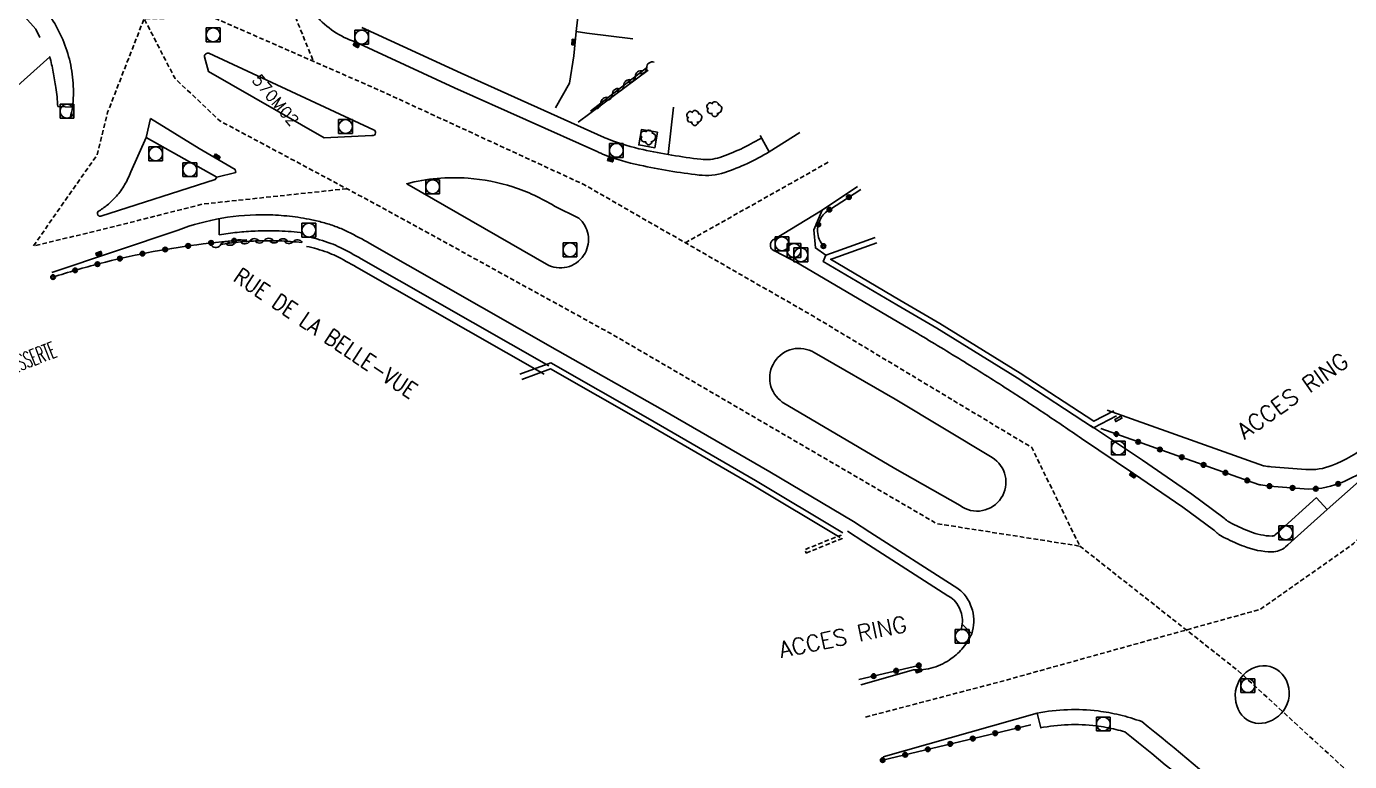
# Model space of a CAD drawing. Extents: x 154000 to 155000, y 119999 to 121001.
# Drawn here: x 154673.1 to 154816.1, y 120589.6 to 120668.9 of the extents above; entities that cross this region are included whole.
import ezdxf
from ezdxf.enums import TextEntityAlignment as Align

# ---------------------------------------------------------------- set-up
doc = ezdxf.new("R2010")
doc.units = 0
doc.header["$MEASUREMENT"] = 0
doc.linetypes.add('DASHED', pattern=[0.75, 0.5, -0.25])
doc.layers.get('0').update_dxf_attribs({"linetype": 'CONTINUOUS'})
for name, color, linetype in [('W0001', 6, 'DASHED'), ('W0008', 7, 'CONTINUOUS'), ('W0017', 7, 'CONTINUOUS'), ('W0100', 7, 'CONTINUOUS'), ('W0112', 1, 'DASHED'), ('W0120', 7, 'CONTINUOUS'), ('W0300', 7, 'CONTINUOUS'), ('W0302', 3, 'CONTINUOUS'), ('W0310', 3, 'CONTINUOUS'), ('W0322', 7, 'CONTINUOUS'), ('W0400', 7, 'CONTINUOUS'), ('W0420', 7, 'CONTINUOUS'), ('W0989', 7, 'CONTINUOUS'), ('W0991', 7, 'CONTINUOUS')]:
    doc.layers.add(name, color=color, linetype=linetype)
doc.styles.get("Standard").update_dxf_attribs({"font": 'romans.shx'})

# ---------------------------------------------------------------- blocks, each defined once
blk = doc.blocks.new('t322o')
at = {"color": 0, "linetype": 'Continuous'}
for radius in [0.25, 0.15]:
    blk.add_circle((0, 0), radius, dxfattribs=at)
blk = doc.blocks.new('T400')
for p, q in [((-0.15, 0.3), (0.15, 0.3)), ((-0.15, -0.25), (-0.15, 0.3)), ((-0.15, 0.15), (0.15, 0.15)), ((-0.15, 0), (0.15, 0)), ((0.15, 0.3), (0.15, -0.25)), ((-0.15, -0.15), (0.15, -0.15)), ((-0.15, -0.25), (-0.15, -0.3)), ((-0.15, -0.3), (0.15, -0.3)), ((0.15, -0.3), (0.15, -0.25))]:
    blk.add_line(p, q)
blk = doc.blocks.new('T420')
for p, q in [((0.75, 0.75), (-0.75, 0.75)), ((-0.75, 0.75), (-0.75, -0.75)), ((0.75, 0.75), (0.75, -0.75)), ((0.75, -0.75), (-0.75, -0.75))]:
    blk.add_line(p, q)
blk.add_ellipse((0, 0), major_axis=(-0.53, 0.53), ratio=1, start_param=3.926991, end_param=10.210176)
blk = doc.blocks.new('t310o')
at = {"color": 0, "linetype": 'Continuous'}
for centre, start, end in [((-0.5, 0.38), 216.8699, 323.1304), ((0.5, -0.37), 36.8699, 143.1303)]:
    blk.add_arc(centre, 0.625, start, end, dxfattribs=at)
blk = doc.blocks.new('T300')
for p, q in [((-0.8, 0.51), (-0.86, 0.34)), ((-0.86, 0.34), (-0.86, 0.17)), ((-0.86, 0.17), (-0.74, 0.06)), ((-0.69, 0.63), (-0.8, 0.51)), ((-0.8, -0.06), (-0.74, 0.06)), ((-0.74, 0.06), (-0.69, 0.11)), ((-0.57, 0.69), (-0.69, 0.63)), ((-0.46, 0.69), (-0.57, 0.69)), ((-0.29, 0.63), (-0.46, 0.69)), ((-0.29, 0.63), (-0.17, 0.74)), ((-0.23, 0.57), (-0.29, 0.63)), ((-0.17, 0.74), (-0.06, 0.8)), ((-0.06, 0.8), (0.06, 0.8)), ((0.06, 0.8), (0.23, 0.74)), ((0.23, 0.74), (0.34, 0.63)), ((0.34, 0.63), (0.4, 0.51)), ((0.46, 0.46), (0.34, 0.46)), ((0.4, 0.51), (0.4, 0.46)), ((0.57, 0.4), (0.46, 0.46)), ((0.57, 0.4), (0.69, 0.29)), ((0.69, 0.29), (0.74, 0.17)), ((0.74, 0.06), (0.69, -0.17)), ((0.74, 0.17), (0.74, 0.06)), ((-0.8, -0.17), (-0.8, -0.06)), ((-0.8, -0.23), (-0.8, -0.17)), ((-0.74, -0.34), (-0.8, -0.23)), ((-0.69, -0.4), (-0.74, -0.34)), ((-0.51, -0.46), (-0.69, -0.4)), ((-0.4, -0.46), (-0.51, -0.46)), ((-0.4, -0.46), (-0.34, -0.46)), ((-0.34, -0.46), (-0.34, -0.4)), ((-0.34, -0.51), (-0.34, -0.46)), ((-0.29, -0.63), (-0.34, -0.51)), ((-0.17, -0.74), (-0.29, -0.63)), ((-0.06, -0.8), (-0.17, -0.74)), ((0.06, -0.8), (-0.06, -0.8)), ((0.17, -0.74), (0.06, -0.8)), ((0.23, -0.69), (0.17, -0.74)), ((0.29, -0.46), (0.23, -0.46)), ((0.29, -0.63), (0.23, -0.69)), ((0.46, -0.4), (0.29, -0.46)), ((0.34, -0.51), (0.29, -0.63)), ((0.34, -0.51), (0.34, -0.46)), ((0.57, -0.34), (0.46, -0.4)), ((0.63, -0.29), (0.57, -0.34)), ((0.69, -0.17), (0.63, -0.29))]:
    blk.add_line(p, q)

msp = doc.modelspace()

# ---------------------------------------------------------------- linework, layer by layer
at = {"layer": 'W0001'}
msp.add_lwpolyline([(154430.23, 120593.95), (154434.59, 120598.34, -0.021075), (154449.16, 120612.73, -0.046344), (154467.4, 120626.63, -0.088592), (154495.42, 120639.63, -0.060159), (154524.05, 120642.92, -0.020014), (154555.72, 120642.08, -0.000626), (154581.06, 120641.34, 0.227227), (154596.02, 120647.53, -0.000301), (154657.42, 120712.29, -0.005886), (154668.59, 120724.06, -0.001405), (154698.52, 120755.84, -0.085105), (154710.91, 120765.34, 0.003961), (154738.96, 120781.47, 0.001192), (154762.56, 120795.05), (154782.76, 120806.68, 0.06725), (154787.92, 120810.35), (154793.47, 120816.02), (154812.05, 120835.44), (154821.95, 120845.85)], format="xyb", dxfattribs=at)
at = {"layer": 'W0001', "flags": 128}
for points in [[(154810.75, 120767.15), (154778.97, 120743.03), (154744.35, 120716.75), (154717.6, 120696.59), (154701.78, 120683.75), (154700.63, 120679.22), (154700.56, 120673.96), (154704.15, 120665.15)], [(154707.75, 120651.4), (154692.22, 120649.75), (154681.18, 120646.96), (154673.89, 120645.22), (154680.78, 120655.07), (154681.91, 120659.65), (154685.85, 120669.76), (154693.35, 120669.88), (154711.48, 120661.94), (154733.3, 120651.89), (154758.1, 120637.67), (154781.77, 120623.45), (154786.95, 120612.82), (154771.48, 120615.25), (154736.53, 120635.62), (154711.35, 120649.48), (154694.05, 120658.72), (154689.19, 120663.3), (154685.85, 120669.76), (154665.61, 120685.83)], [(154759.78, 120654.26), (154744.33, 120645.57)], [(154763.8, 120594.36), (154778.74, 120598.28), (154806.43, 120605.99), (154816.54, 120613.09), (154827.32, 120624.1)], [(154786.95, 120612.82), (154804.08, 120599.35), (154827.23, 120578.09), (154838.19, 120575.41), (154877.47, 120532.51), (154921.91, 120482.84), (154957.74, 120444.18), (154975.97, 120424.2), (154978.66, 120413.2), (154962.83, 120419.2), (154945.25, 120436.43), (154920.01, 120464.38), (154867.33, 120523.06), (154827.97, 120567.07), (154827.23, 120578.09)]]:
    msp.add_lwpolyline(points, dxfattribs=at)
at = {"layer": 'W0008', "flags": 128}
for points in [[(154756.69, 120657.46), (154753.37, 120655.38, -0.057112), (154748.58, 120653.16, -0.109179), (154745.81, 120652.88, -0.024373), (154739.4, 120653.94, -0.038874), (154735.49, 120655.11, -0.004966), (154735.09, 120655.27, -0.008479), (154734.86, 120655.37), (154719.4, 120662.31), (154708.66, 120667.25, -0.133837), (154704.43, 120670.09, -0.133837), (154702.23, 120674.7, -0.082265), (154702.17, 120677.86, -0.082265), (154703.15, 120680.88, -0.024505), (154703.8, 120681.88, -0.024505), (154704.54, 120682.8, -0.020674), (154705.24, 120683.52, -0.020674), (154706, 120684.18), (154737.06, 120707.79), (154738.09, 120708.61), (154773.81, 120735.84), (154777.53, 120738.6), (154778.18, 120739.12), (154813.17, 120765.73)], [(154661.6, 120684.68), (154668.17, 120678.19), (154675.67, 120670.04, -0.044641), (154676.93, 120667.81, -0.044641), (154677.78, 120665.38, -0.045236), (154678.18, 120662.81, -0.045236), (154678.12, 120660.21, -0.019989), (154677.88, 120659.08, -0.019989)], [(154824.97, 120626.79), (154813.69, 120616.78), (154809.44, 120612.96), (154809.19, 120612.74, -0.184144), (154807.7, 120612.2, -0.092528), (154804.68, 120612.8, -0.014326), (154802.71, 120613.67, -0.037478), (154801.99, 120614.07, -0.039334), (154801.74, 120614.27, 0.027357), (154801.4, 120614.56), (154798.07, 120617.03), (154792.76, 120620.67), (154787.14, 120624.43, 0.004096), (154783.2, 120627.11, 0.004096), (154779.21, 120629.72, 0.005125), (154774.16, 120632.9, 0.005125), (154769.05, 120635.98), (154756.38, 120643.43), (154754.03, 120644.66, -0.175655), (154753.64, 120644.93, -0.175655), (154753.53, 120645.39, -0.136353), (154753.66, 120645.74, -0.136353), (154753.96, 120645.96), (154759.11, 120649.09), (154762.94, 120651.63)], [(154675.88, 120642.37), (154689.54, 120646.94, -0.047294), (154694.26, 120648.22, -0.047294), (154699.14, 120648.59, -0.023465), (154701.57, 120648.43, -0.023465), (154703.97, 120648.05, -0.019087), (154705.34, 120647.71, -0.019087), (154706.67, 120647.28, -0.027223), (154707.88, 120646.75, -0.013414), (154710.24, 120645.49), (154730.53, 120633.93), (154741.87, 120627.52), (154753.46, 120620.83), (154762.51, 120615.47), (154764.27, 120614.33), (154773.38, 120608.49), (154773.67, 120608.3, -0.099364), (154774.68, 120607.34, -0.086357), (154775.35, 120605.89, -0.073859), (154775.5, 120604.62, -0.073859), (154775.28, 120603.36, -0.066178), (154774.35, 120601.87, -0.066178), (154773.07, 120600.67, -0.081995), (154771.12, 120599.72, -0.081995), (154768.98, 120599.45), (154763.3, 120597.85)], [(154809.18, 120595.39, 0.274102), (154809.07, 120598.68, 0.307999), (154806.32, 120599.85, 0.251265), (154804.01, 120597.96, 0.240227), (154804.25, 120594.86, 0.289838), (154806.63, 120593.69, 0.245195), (154809.18, 120595.39)], [(154765.72, 120590.08), (154782.35, 120594.78, -0.039628), (154785.63, 120595.16, -0.039628), (154788.92, 120595.02, -0.028104), (154791.23, 120594.6, -0.030354), (154793.65, 120593.87, -0.010425), (154804.68, 120584.66, -0.017865), (154810.88, 120578.87, -0.008384), (154822.02, 120567.31, 0.03209), (154825.07, 120564.42, 0.011647), (154825.16, 120564.35, -0.048371), (154825.18, 120564.33), (154851.54, 120534.98), (154884.81, 120497.79), (154907.54, 120472.32), (154919.71, 120458.64), (154921.66, 120456.46, -0.066729), (154922.68, 120455.12, -0.066729), (154923.32, 120453.57, -0.035712), (154923.48, 120452.68, -0.035712), (154923.52, 120451.78)]]:
    msp.add_lwpolyline(points, format="xyb", dxfattribs=at)
msp.add_lwpolyline([(154730.31, 120660.15), (154731.82, 120662.79), (154732.27, 120665.75), (154732.54, 120668.36), (154737.06, 120707.79)], dxfattribs=at)
for points in [[(154710.65, 120657.76), (154692.83, 120666.04, 0.126581), (154692.63, 120666.02, 0.126581), (154692.47, 120665.91, 0.096631), (154692.39, 120665.78, 0.096631), (154692.36, 120665.63), (154692.81, 120664.05), (154705.31, 120656.89), (154710.47, 120657.14, 0.218786), (154710.74, 120657.19, 0.218786), (154710.87, 120657.43, 0.169658), (154710.82, 120657.63, 0.169658)], [(154686.56, 120659), (154691.79, 120655.74), (154695.68, 120653.48), (154695.75, 120653.17), (154693.71, 120652.65), (154693.54, 120652.4), (154681.17, 120648.43, -0.143284), (154681, 120648.45, -0.143284), (154680.86, 120648.56, -0.226899), (154680.82, 120648.83, -0.226899), (154681.01, 120649.02, 0.037168), (154681.99, 120649.74, 0.037168), (154682.86, 120650.59, 0.046629), (154683.75, 120651.83, 0.046629), (154684.4, 120653.21), (154686.06, 120656.94)], [(154729.59, 120643.11), (154714.23, 120651.94, -0.040654), (154717.51, 120652.51, -0.040654), (154720.85, 120652.54, -0.060435), (154725.7, 120651.6, -0.060435), (154730.19, 120649.52), (154732.82, 120648.22, -0.17131), (154733.82, 120646.45, -0.17131), (154733.49, 120644.44, -0.187222), (154731.8, 120643.02, -0.187222)], [(154774.01, 120617.21), (154766.98, 120621.2), (154754.81, 120628.37, -0.194405), (154753.51, 120630.36, -0.194405), (154753.96, 120632.71, -0.194232), (154755.91, 120634.08, -0.194232), (154758.26, 120633.71), (154766.99, 120628.7), (154777.47, 120622.37, -0.202909), (154778.89, 120620.41, -0.202909), (154778.47, 120618.02, -0.207106), (154776.42, 120616.65, -0.207106)]]:
    msp.add_lwpolyline(points, format="xyb", close=True, dxfattribs=at)
at = {"layer": 'W0017'}
for p, q in [((154740.31, 120664.19), (154732.74, 120658.57)), ((154742.47, 120655.09), (154743.04, 120660.22)), ((154693.71, 120652.65), (154686.06, 120656.94)), ((154753.37, 120655.38), (154752.41, 120657.14)), ((154813.69, 120616.78), (154812.52, 120618.03)), ((154774.25, 120604.4), (154775.28, 120603.36)), ((154782.35, 120594.78), (154782.73, 120593.2))]:
    msp.add_line(p, q, dxfattribs=at)
at = {"layer": 'W0017', "flags": 128}
for points in [[(154664.34, 120675.5), (154666.53, 120677.54), (154668.65, 120675.28), (154669.23, 120674.48), (154669.05, 120674.35), (154674.15, 120668.64), (154674.58, 120667.71)], [(154732.54, 120668.36), (154733.7, 120668.21), (154738.66, 120667.57)], [(154759.51, 120644.23), (154758.39, 120645.01), (154758.22, 120646.95), (154759.11, 120649.09)]]:
    msp.add_lwpolyline(points, dxfattribs=at)
for points in [[(154709.38, 120668.81), (154720.11, 120663.88), (154735.56, 120656.94, 0.008479), (154735.74, 120656.86, 0.004966), (154736.11, 120656.71, 0.038874), (154739.76, 120655.62, 0.024373), (154746, 120654.58, 0.109179), (154748.04, 120654.79, 0.057112), (154752.47, 120656.84)], [(154670.79, 120661.29), (154675.66, 120665.65, -0.013137), (154676.03, 120664, -0.013137), (154676.31, 120662.32, -0.007951), (154676.44, 120661.31, -0.007951), (154676.53, 120660.28), (154678.12, 120660.21)], [(154703.03, 120646.65, 0.01966), (154700.44, 120646.84, 0.01966), (154697.86, 120646.83, 0.01484), (154695.91, 120646.69, 0.01484), (154693.97, 120646.43), (154693.97, 120648.09)], [(154729.59, 120632.29), (154709.3, 120643.85, 0.013414), (154707.03, 120645.06, 0.027223), (154706.01, 120645.5, 0.019087), (154704.81, 120645.9, 0.019087), (154703.59, 120646.2)], [(154812.54, 120618.05), (154808.31, 120614.24), (154808.06, 120614.03, -0.184144), (154807.72, 120613.91, -0.092528), (154805.32, 120614.39, -0.014326), (154803.44, 120615.22, -0.037478), (154802.94, 120615.5, -0.039334), (154802.91, 120615.52, 0.027357), (154802.42, 120615.93), (154799.07, 120618.42), (154793.72, 120622.09), (154788.09, 120625.85)], [(154761.84, 120614.43), (154763.6, 120613.29), (154772.71, 120607.44), (154773.01, 120607.26, -0.099364), (154773.66, 120606.63, -0.086357), (154774.16, 120605.56, -0.073859), (154774.27, 120604.65, -0.073859), (154774.1, 120603.75)], [(154918.21, 120457.31), (154906.04, 120470.99), (154883.32, 120496.45), (154850.04, 120533.64), (154823.8, 120562.88, -0.032107), (154820.55, 120565.94, 0.008384), (154809.46, 120577.46, 0.017865), (154803.36, 120583.15, 0.010841), (154791.81, 120592.77, 0.012964), (154790.85, 120593.02, 0.028104), (154788.72, 120593.41, 0.039628), (154785.68, 120593.54, 0.039628), (154782.66, 120593.19)]]:
    msp.add_lwpolyline(points, format="xyb", dxfattribs=at)
msp.add_lwpolyline([(154741.34, 120657.49), (154739.59, 120657.79), (154739.3, 120656.13), (154741.04, 120655.82)], close=True, dxfattribs=at)
at = {"layer": 'W0100', "flags": 128}
msp.add_lwpolyline([(154791.39, 120626.84), (154791.51, 120626.63), (154790.84, 120626.26), (154790.72, 120626.47)], close=True, dxfattribs=at)
at = {"layer": 'W0112', "flags": 128}
msp.add_lwpolyline([(154757.38, 120612.07), (154759.23, 120612.82), (154761.29, 120613.65), (154761.14, 120614.01), (154759.09, 120613.19), (154757.23, 120612.44)], close=True, dxfattribs=at)
at = {"layer": 'W0120', "flags": 128}
for points in [[(154790.9, 120626.89), (154788.42, 120625.6), (154780.18, 120630.98), (154771.52, 120636.34), (154767.19, 120638.86), (154759.21, 120643.55), (154759.51, 120644.23), (154760.12, 120644.45), (154764.83, 120646.13)], [(154790.63, 120627.42), (154788.45, 120626.3), (154780.51, 120631.49), (154771.83, 120636.86), (154767.5, 120639.38), (154760.02, 120643.78), (154760.32, 120643.88), (154765.03, 120645.56)], [(154726.45, 120631.37), (154729.81, 120632.59), (154740.29, 120626.64), (154751.91, 120619.91), (154761.36, 120614.25)], [(154726.65, 120630.82), (154729.76, 120631.94), (154740, 120626.12), (154751.61, 120619.4), (154761.06, 120613.75)]]:
    msp.add_lwpolyline(points, dxfattribs=at)
at = {"layer": 'W0302', "flags": 128}
for points in [[(154703.39, 120645.18, -0.019087), (154704.53, 120644.9, -0.019087), (154705.65, 120644.54, -0.027223), (154706.57, 120644.14, -0.013414), (154708.79, 120642.95), (154729.08, 120631.39)], [(154823.5, 120628.48), (154818.53, 120624.14), (154818.17, 120623.85, -0.078955), (154814.2, 120621.52, -0.110308), (154811.36, 120621.09, -0.005281), (154807.63, 120621.38, -0.020976), (154806.86, 120621.49, -0.000579), (154806.81, 120621.49), (154789.91, 120627.49)]]:
    msp.add_lwpolyline(points, format="xyb", dxfattribs=at)
at = {"layer": 'W0310', "flags": 128}
msp.add_lwpolyline([(154740.15, 120664.47), (154734.1, 120659.79)], dxfattribs=at)
msp.add_lwpolyline([(154694.14, 120645.38, -0.01484), (154696.02, 120645.63, -0.01484), (154697.9, 120645.76, -0.01966), (154700.41, 120645.77, -0.01966), (154702.9, 120645.59, -0.01966)], format="xyb", dxfattribs=at)
at = {"layer": 'W0322', "flags": 128}
for points in [[(154759.9, 120649.14), (154763.29, 120651.31)], [(154769.55, 120599.94), (154763.09, 120598.41)], [(154765.65, 120589.72), (154781.67, 120593.54)]]:
    msp.add_lwpolyline(points, dxfattribs=at)
for points in [[(154759.25, 120645.21, -0.082871), (154758.8, 120645.94, -0.082871), (154758.62, 120646.77, -0.137421), (154758.93, 120648.13, -0.137421), (154759.9, 120649.14)], [(154676.01, 120641.86, -0.015085), (154681.05, 120643.32, -0.015085), (154686.16, 120644.48, -0.015666), (154691.54, 120645.36, -0.015666), (154696.96, 120645.89)], [(154824.88, 120626.9), (154819.88, 120622.54), (154819.5, 120622.23, -0.078955), (154814.96, 120619.58, -0.110308), (154811.21, 120619, -0.005281), (154807.45, 120619.3, -0.020976), (154806.5, 120619.43, -0.002378), (154806.28, 120619.47, -0.03955), (154806.27, 120619.47), (154789.21, 120625.52)]]:
    msp.add_lwpolyline(points, format="xyb", dxfattribs=at)

# ---------------------------------------------------------------- block references
at = {"layer": 'W0300'}
for p in [(154747.52, 120659.99), (154745.36, 120659.04), (154740.37, 120656.94)]:
    msp.add_blockref('T300', p, dxfattribs=at)
at = {"layer": 'W0310'}
for p, rotation in [((154740.15, 120664.47), 217.6994671584512), ((154737.67, 120662.55), 217.6994671584512), ((154738.91, 120663.51), 217.6994671584512), ((154736.43, 120661.59), 217.6994671584512), ((154735.19, 120660.64), 217.6994671584512), ((154697.25, 120645.73), 3.633784363509513), ((154698.82, 120645.79), 0.8175853132694094), ((154700.38, 120645.77), 358.0013862639489), ((154694.14, 120645.38), 9.266182460583792), ((154695.69, 120645.59), 6.449983411187083), ((154701.95, 120645.68), 355.1851872149076)]:
    msp.add_blockref('t310o', p, dxfattribs=dict(at, rotation=rotation))
at = {"layer": 'W0322'}
for p, rotation in [((154762, 120650.49), 32.60708456887447), ((154759.9, 120649.14), 32.60708456887447), ((154758.7, 120647.55), 75.55507419537363), ((154695.58, 120645.79), 4.773638491885836), ((154685.68, 120644.39), 11.36479466325657), ((154688.14, 120644.84), 9.717005620128791), ((154690.61, 120645.23), 8.069216577290744), ((154693.09, 120645.55), 6.421427534730589), ((154759.25, 120645.21), 130.8184912960836), ((154680.81, 120643.26), 14.66037274874348), ((154683.24, 120643.86), 13.01258370609694), ((154676.01, 120641.86), 17.95595083448185), ((154678.4, 120642.59), 16.30816179161266), ((154790.9, 120624.92), 160.4718222119324), ((154793.26, 120624.08), 160.4718222119324), ((154795.61, 120623.25), 160.4718222119324), ((154797.97, 120622.41), 160.4718222119324), ((154800.33, 120621.58), 160.4718222119324), ((154802.68, 120620.74), 160.4718222119324), ((154805.04, 120619.91), 160.4718222119324), ((154807.45, 120619.3), 174.8850021048058), ((154809.94, 120619.1), 175.6852288467142), ((154812.44, 120619.01), 184.1787450588135), ((154814.87, 120619.54), 200.668275286414), ((154764.68, 120598.79), 193.3998723384573), ((154767.11, 120599.36), 193.3998723384573), ((154769.55, 120599.94), 193.3998723384573), ((154780.25, 120593.2), 13.40310835493493), ((154772.95, 120591.46), 13.40310835493493), ((154775.38, 120592.04), 13.40310835493493), ((154777.81, 120592.62), 13.40310835493493), ((154768.09, 120590.3), 13.40310835493493), ((154770.52, 120590.88), 13.40310835493493), ((154765.65, 120589.72), 13.40310835493493)]:
    msp.add_blockref('t322o', p, dxfattribs=dict(at, rotation=rotation))
at = {"layer": 'W0400'}
for p, rotation in [((154732.23, 120667.24), 176.0499520125059), ((154708.77, 120666.91), 62.43089794288297), ((154693.73, 120654.87), 239.1312360762396), ((154736.24, 120654.53), 75.5493946710347), ((154680.96, 120644.39), 107.8047636666522), ((154792.66, 120620.46), 55.22381908758975), ((154769.54, 120599.37), 287.5092459691059)]:
    msp.add_blockref('T400', p, dxfattribs=dict(at, rotation=rotation))
at = {"layer": 'W0420'}
for p in [(154693.31, 120668.01), (154709.36, 120667.76), (154677.52, 120659.77), (154707.62, 120658.11), (154736.88, 120655.54), (154687.1, 120655.16), (154690.79, 120653.46), (154717.03, 120651.61), (154703.66, 120646.93), (154754.77, 120645.45), (154731.87, 120644.8), (154756.07, 120644.74), (154756.82, 120644.27), (154791.11, 120623.41), (154809.22, 120614.25), (154774.24, 120603.08), (154805.1, 120597.75), (154789.49, 120593.62)]:
    msp.add_blockref('T420', p, dxfattribs=at)

# ---------------------------------------------------------------- texts
at = {"layer": 'W0989'}
for s, rotation, width, p in [('RUE DE LA BELLE-VUE', 326.17, 0.85, (154705.47, 120635.81)), ('VOIRIE DE DESSERTE', 21.4997, 0.5, (154670.6, 120631.91))]:
    msp.add_text(s, height=1.75, rotation=rotation, dxfattribs=dict(at, width=width)).set_placement(p, align=Align.MIDDLE)
for rotation, p in [(35.4281, (154809.95, 120629.05)), (11.7774, (154761.36, 120603.03))]:
    msp.add_text('ACCES RING', height=1.75, rotation=rotation, dxfattribs=at).set_placement(p, align=Align.MIDDLE)
at = {"layer": 'W0991'}
msp.add_text('570M02', height=1.25, rotation=310.2319, dxfattribs=at).set_placement((154700.05, 120660.96), align=Align.MIDDLE)

doc.saveas('drawing.dxf')
